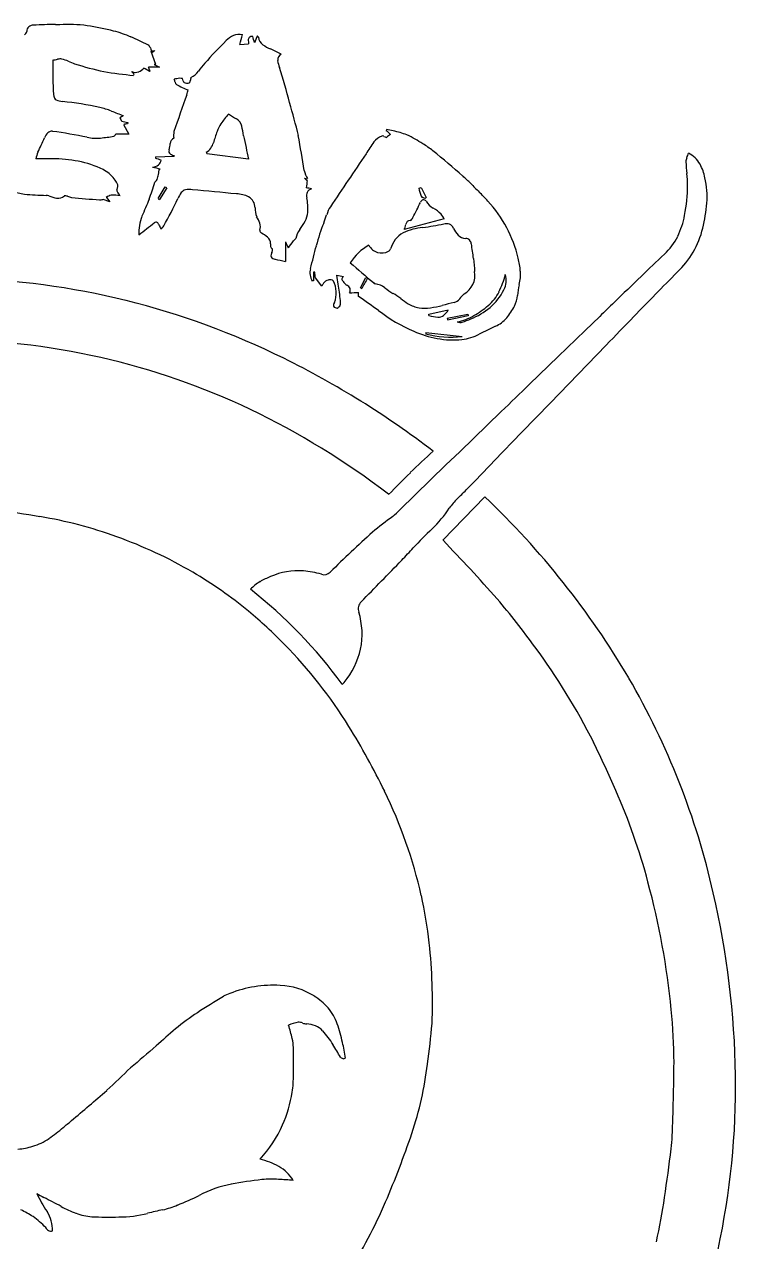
# Model space of a CAD drawing. Extents: x 0.45 to 8.09, y -8.91 to -0.36.
# Drawn here: x 2.126 to 2.915, y -7.688 to -6.339 of the extents above; entities that cross this region are included whole.
import ezdxf

# ---------------------------------------------------------------- set-up
doc = ezdxf.new("R2010")
doc.units = 0

msp = doc.modelspace()

# ---------------------------------------------------------------- linework, layer by layer
at = {"color": 7}
for p, q in [((2.2664, -6.3685), (2.2714, -6.3831)), ((2.3649, -6.3612), (2.3746, -6.3604)), ((2.276, -6.3863), (2.2639, -6.3863)), ((2.2358, -6.4402), (2.2319, -6.4424)), ((2.2418, -6.4605), (2.2277, -6.4605)), ((2.2362, -6.4499), (2.2418, -6.4605)), ((2.2716, -6.4858), (2.2924, -6.4849)), ((2.3746, -6.4884), (2.3285, -6.4823)), ((2.2756, -6.5006), (2.2767, -6.499)), ((2.2744, -6.5321), (2.2821, -6.519)), ((2.2839, -6.52), (2.276, -6.5331)), ((2.5662, -6.5198), (2.5716, -6.5308)), ((2.2208, -6.5355), (2.2133, -6.533)), ((2.217, -6.5307), (2.2208, -6.5355)), ((2.5915, -6.5545), (2.5472, -6.5664)), ((2.4157, -6.5802), (2.4157, -6.6018)), ((2.4467, -6.6232), (2.4452, -6.6234)), ((2.4467, -6.6135), (2.4467, -6.6232)), ((2.456, -6.629), (2.4489, -6.6201)), ((2.4987, -6.6309), (2.5048, -6.6195)), ((2.4968, -6.6405), (2.4968, -6.636)), ((2.5745, -6.6602), (2.5962, -6.6553)), ((2.5747, -6.6618), (2.5745, -6.6602)), ((2.5951, -6.6647), (2.618, -6.6602)), ((2.6184, -6.6622), (2.5955, -6.6669)), ((2.748, -6.6782), (2.7641, -6.6627)), ((2.7181, -6.707), (2.748, -6.6782)), ((2.5713, -6.6804), (2.6117, -6.6849)), ((2.7712, -6.6946), (2.7401, -6.7267)), ((2.6863, -6.7378), (2.7181, -6.707)), ((2.7401, -6.7267), (2.709, -6.7589)), ((2.709, -6.7589), (2.6779, -6.7911)), ((2.6091, -6.8128), (2.6549, -6.7681)), ((2.6779, -6.7911), (2.6472, -6.8228)), ((2.5936, -6.8273), (2.6091, -6.8128)), ((2.5425, -6.8771), (2.5936, -6.8273)), ((2.5903, -6.9107), (2.6367, -6.8627))]:
    msp.add_line(p, q, dxfattribs=at)
for centre, radius, start, end in [((2.1357, -6.3469), 0.00703, 84.6796, 180.4026), ((2.2459, -9.1774), 2.8397, 91.7201, 92.2114), ((2.1676, -6.2509), 0.0884, 265.5085, 268.6191), ((2.1752, -6.4732), 0.1342, 81.2406, 94.1374), ((2.1409, -6.6947), 0.3584, 76.4132, 81.2175), ((2.1237, -6.3459), 0.00509, 297.7385, 348.6988), ((2.1982, -6.4567), 0.1135, 66.0092, 76.2929), ((1.8979, -7.1335), 0.854, 64.6869, 66.0673), ((2.368, -6.3746), 0.0253, 113.6775, 135.7587), ((2.3646, -6.3678), 0.0177, 79.2124, 112.4719), ((-27.0703, 1.8036), 30.5467, 344.49702, 344.51813), ((2.3787, -6.3563), 0.00433, 141.3941, 184.3045), ((2.3788, -6.3576), 0.00522, 83.2955, 130.6477), ((-15.3797, -11.5957), 18.5169, 16.42698, 16.4492), ((15.8741, -11.7501), 14.5297, 158.18976, 158.22154), ((2.3817, -6.3553), 0.00445, 27.0798, 52.4913), ((2.3974, -6.352), 0.0118, 186.324, 234.6119), ((2.2594, -6.3672), 0.00675, 17.6137, 57.339), ((2.3348, -6.3386), 0.0739, 201.0594, 205.3059), ((0.8177, 8.7951), 15.2326, 275.45766, 275.47268), ((3.4656, -7.7801), 1.8499, 130.2449, 130.3431), ((2.9014, -6.9033), 0.7763, 135.2726, 137.8215), ((2.4625, -6.3537), 0.0881, 181.9289, 184.4085), ((2.4186, -6.3193), 0.0508, 236.5035, 247.3911), ((1.1093, -9.0128), 2.9442, 63.7626, 64.0193), ((2.1403, -6.2723), 0.1077, 279.235, 282.1305), ((2.9234, -6.3841), 0.7658, 179.5878, 180.5298), ((2.1657, -6.3894), 0.0121, 80.2997, 103.0458), ((2.1577, -6.4174), 0.0412, 65.4664, 75.9362), ((2.2017, -6.3207), 0.065, 245.5194, 252.1955), ((2.4497, -6.4877), 0.1626, 139.4591, 143.4613), ((2.4155, -6.379), 0.00844, 122.739, 180.8792), ((2.4359, -6.3753), 0.0292, 187.5615, 203.2295), ((2.9255, -6.3833), 0.768, 180.5854, 182.1325), ((2.2919, -6.0358), 0.3639, 252.3921, 257.6808), ((2.2879, -5.9389), 0.4584, 260.7547, 264.9109), ((2.2493, -6.3826), 0.00964, 244.4112, 291.7006), ((0.8569, -7.6581), 1.8794, 42.2627, 42.3811), ((1.4621, -6.1337), 0.8277, 341.5652, 341.6596), ((2.2449, -6.3743), 0.019, 294.6515, 316.2165), ((-4.6925, -17.8483), 13.4041, 58.73188, 58.7627), ((-23.1009, -16.6324), 27.356, 21.98722, 21.9963), ((1.3769, -5.6786), 1.1385, 321.2482, 321.3048), ((2.4281, -6.8049), 0.45, 110.3854, 110.5415), ((12.3503, 14.2978), 23.0071, 244.01532, 244.03131), ((2.3003, -6.3771), 0.0233, 296.8605, 323.8258), ((1.7633, -6.592), 0.6776, 14.2022, 17.6259), ((2.3065, -6.4627), 0.0645, 97.3192, 102.6987), ((2.2454, -6.4157), 0.0495, 14.797, 18.7751), ((2.2976, -6.4022), 0.00436, 191.5467, 230.3989), ((2.3487, -6.3074), 0.112, 241.2118, 248.5749), ((2.2983, -6.4111), 0.0124, 75.489, 90.1348), ((2.266, -6.411), 0.0374, 14.4013, 18.5968), ((2.3046, -6.4014), 0.00244, 188.1221, 233.7869), ((2.3067, -6.3967), 0.00754, 242.2449, 288.1102), ((2.3066, -6.4013), 0.00352, 313.1808, 356.7854), ((2.3646, -6.4096), 0.0551, 167.7313, 171.4842), ((2.1964, -6.4118), 0.0383, 180.0855, 190.1074), ((2.1645, -6.4175), 0.00588, 190.3282, 238.1397), ((2.1696, -6.4066), 0.0179, 242.5907, 266.5568), ((5.2143, -7.4562), 3.0882, 160.335, 161.1367), ((2.2011, -6.3817), 0.1108, 341.4571, 344.3415), ((2.1189, -6.87), 0.4483, 78.3253, 83.6441), ((2.1888, -6.5197), 0.0911, 68.2433, 76.7998), ((2.4811, -5.7842), 0.7003, 248.3376, 249.5033), ((1.8128, -6.6067), 0.6338, 13.1704, 16.5891), ((3.4687, -5.7392), 1.4228, 209.6219, 209.8053), ((3.4653, -0.9879), 5.5956, 257.2893, 257.3583), ((3.7914, -16.5899), 10.2586, 98.69459, 98.71954), ((2.3697, -6.4582), 0.1294, 175.4239, 176.0159), ((2.3967, -6.4793), 0.0608, 150.1936, 159.2171), ((2.4778, -6.5462), 0.1653, 139.2757, 144.0404), ((2.4234, -6.335), 0.1253, 235.5471, 240.2157), ((2.3546, -6.4548), 0.0129, 12.8752, 59.456), ((2.1613, -6.4692), 0.0136, 132.3464, 160.5621), ((2.1565, -6.4638), 0.00632, 82.5493, 133.7319), ((2.0604, -7.1396), 0.6889, 78.6874, 81.918), ((2.1936, -6.2776), 0.1881, 275.1843, 279.7255), ((2.2226, -6.4582), 0.00552, 299.9371, 335.9114), ((2.3161, -6.4618), 0.0245, 170.4224, 187.9077), ((2.4667, -6.5058), 0.1356, 159.2657, 164.7875), ((0.6852, -6.7773), 1.7132, 10.593, 10.948), ((9.2666, -5.0303), 7.0445, 191.72941, 191.94568), ((1.2238, -6.6818), 1.2259, 8.4798, 10.3152), ((2.5342, -6.488), 0.0278, 114.8754, 137.5343), ((2.5233, -6.4657), 0.00305, 59.718, 105.0898), ((12.7118, -8.6834), 10.4249, 167.65987, 167.66816), ((-4.5791, -14.5763), 10.7902, 48.77284, 48.80582), ((4.6091, -9.4234), 3.6179, 125.0335, 125.123), ((2.5037, -6.5873), 0.1341, 76.4743, 79.6416), ((2.5149, -6.5551), 0.1001, 69.2288, 78.3616), ((2.4827, -6.6025), 0.1564, 56.9627, 64.3549), ((1.9027, -6.3601), 0.2671, 333.1852, 336.9507), ((2.2062, -6.4144), 0.0508, 257.9554, 275.0025), ((2.2082, -6.4601), 0.0804, 347.1203, 352.2757), ((2.2954, -6.472), 0.00771, 118.2444, 172.1361), ((2.318, -6.4651), 0.0185, 302.2609, 343.9808), ((2.647, -6.5658), 0.1646, 144.1017, 149.6381), ((2.5426, -6.4248), 0.0422, 245.1173, 249.1832), ((2.5141, -6.5591), 0.103, 50.8385, 58.4798), ((2.2053, -6.5041), 0.0684, 159.9749, 166.4193), ((2.147, -8.01), 1.522, 89.6244, 90.3081), ((2.1565, -6.6505), 0.1625, 79.5736, 89.8131), ((3.487, -6.4971), 1.2154, 179.4702, 179.5408), ((-0.6788, -14.7636), 8.7864, 70.33585, 70.37922), ((2.2678, -6.4871), 0.0104, 312.342, 345.8971), ((2.2898, -6.4796), 0.00366, 154.3394, 240.6508), ((2.5029, -6.0388), 0.4932, 244.1769, 244.7403), ((2.5474, -6.3973), 0.2348, 200.8044, 201.2188), ((28.7541, -24.2497), 31.6968, 145.90733, 146.0349), ((2.1232, -7.0559), 0.7351, 48.2688, 51.6685), ((2.8723, -6.4916), 0.0126, 157.7637, 179.0745), ((2.7613, -6.448), 0.1067, 338.6799, 341.5964), ((2.8487, -6.5093), 0.0308, 29.9685, 63.3962), ((2.1672, -6.5912), 0.1022, 63.1775, 79.4552), ((2.1995, -6.5291), 0.0322, 35.6747, 64.6008), ((2.2658, -6.4807), 0.0167, 278.1929, 302.5034), ((3.5228, -0.8568), 5.7782, 257.45967, 257.54618), ((2.1776, -6.4856), 0.0991, 347.6487, 351.2959), ((2.4807, -6.4886), 0.046, 195.6717, 207.7282), ((3.0393, -6.4828), 0.1798, 182.7379, 186.8634), ((2.8258, -6.5203), 0.0562, 11.536, 28.074), ((2.1916, -6.537), 0.0433, 30.0424, 38.043), ((2.2233, -6.5183), 0.00652, 324.815, 27.4902), ((1.8418, -6.3802), 0.4494, 340.1465, 342.6724), ((2.2994, -6.5378), 0.0372, 136.0222, 140.2861), ((2.2443, -6.4994), 0.0311, 336.0601, 346.2483), ((0.5824, -8.6796), 2.8544, 49.4035, 49.4851), ((2.6115, -5.4011), 1.1221, 261.0404, 261.2051), ((15.067, -8.6497), 12.8068, 170.39219, 170.42793), ((2.4957, -6.64), 0.1768, 44.8544, 48.6419), ((3.6672, -5.4983), 1.459, 224.1905, 224.7149), ((2.7625, -6.5162), 0.099, 359.4219, 6.8826), ((2.7923, -6.5296), 0.0909, 355.282, 13.0424), ((2.1423, -6.4272), 0.1013, 252.8765, 260.7878), ((2.1645, -6.0202), 0.5085, 265.666, 268.3962), ((2.1494, -6.5403), 0.0118, 70.4465, 85.9189), ((2.1693, -6.4892), 0.043, 248.3082, 260.0854), ((2.1634, -6.5206), 0.0111, 262.1111, 309.449), ((2.1715, -6.5347), 0.00569, 65.0947, 101.2559), ((2.1857, -6.4988), 0.0329, 249.1549, 257.4105), ((2.2271, -6.5456), 0.018, 104.8525, 124.376), ((2.2225, -6.5863), 0.0581, 80.4148, 89.965), ((2.2321, -6.5224), 0.00357, 174.8903, 223.6179), ((2.1633, -6.569), 0.0796, 30.1442, 33.6828), ((2.6598, -5.8642), 0.7559, 240.0245, 240.1766), ((2.324, -6.5436), 0.03, 142.8433, 157.6062), ((2.3069, -6.5309), 0.00873, 103.7421, 141.5052), ((2.3094, -6.5452), 0.0232, 82.1929, 101.2189), ((2.0766, -9.2335), 2.7215, 83.9958, 85.0265), ((2.3596, -6.5632), 0.0364, 65.297, 87.3031), ((2.3678, -6.5424), 0.0141, 0.5597, 60.3413), ((1.4252, -11.6842), 5.2626, 78.8316, 78.8985), ((2.4496, -6.5287), 0.0105, 160.3735, 193.0657), ((2.4466, -6.5287), 0.00772, 105.6629, 153.2716), ((1.7346, -2.9368), 3.6782, 283.0233, 283.0669), ((2.6137, -6.5112), 0.051, 190.4271, 200.9544), ((2.5691, -6.5275), 0.00366, 212.6482, 251.1621), ((2.3561, -6.7969), 0.3864, 42.702, 44.7613), ((2.658, -6.5143), 0.2036, 349.6966, 359.181), ((2.352, -4.6362), 1.9026, 264.7666, 265.7067), ((2.2095, -6.5182), 0.0153, 270.2585, 284.2627), ((3.0492, -6.8772), 0.8569, 156.3014, 157.6766), ((3.4742, -4.4706), 2.3853, 239.801, 239.8471), ((1.7628, -6.2751), 0.5922, 330.9925, 334.2736), ((2.407, -6.5428), 0.0251, 178.711, 201.9645), ((2.3613, -6.5445), 0.0792, 357.9953, 9.7526), ((2.4978, -6.5615), 0.0382, 147.6715, 162.5238), ((2.2239, -6.3755), 0.3774, 331.9475, 334.7869), ((2.5689, -6.5373), 0.00378, 42.493, 163.537), ((2.5524, -6.5696), 0.0417, 64.1305, 68.0483), ((4.1396, -7.7607), 1.9928, 141.8908, 141.9388), ((2.5896, -6.5251), 0.0204, 208.4581, 240.1291), ((2.5587, -6.5795), 0.0423, 45.6225, 60.4931), ((2.5359, -6.6311), 0.1418, 13.4592, 42.7344), ((2.7061, -6.5221), 0.1775, 346.0817, 355.1585), ((2.3011, -6.5698), 0.0481, 158.0156, 183.1192), ((2.3545, -6.5704), 0.0344, 18.8375, 31.942), ((2.3799, -6.5275), 0.0647, 322.9966, 332.7279), ((2.4124, -6.544), 0.0282, 332.1657, 353.2268), ((2.3205, -6.5057), 0.1476, 338.7461, 342.541), ((2.554, -6.5614), 0.00497, 91.1293, 170.0689), ((2.5508, -6.5507), 0.00653, 297.8407, 339.7772), ((2.5525, -6.5753), 0.0442, 28.043, 36.003), ((2.7685, -6.534), 0.0913, 334.0959, 349.5017), ((3.2003, -7.7777), 1.5329, 127.355, 128.1633), ((2.2722, -6.561), 0.00274, 63.7735, 137.0263), ((2.2697, -6.5633), 0.006, 19.7133, 52.2991), ((2.4202, -6.4931), 0.1601, 205.2101, 206.9662), ((2.2636, -6.5496), 0.0213, 310.7226, 323.3174), ((2.3737, -6.5636), 0.0141, 345.4387, 17.664), ((2.3913, -6.5669), 0.00409, 182.8809, 236.4233), ((2.3669, -6.6116), 0.0468, 51.8849, 61.7652), ((2.4522, -6.5819), 0.0258, 143.104, 167.7936), ((2.6301, -6.6293), 0.1858, 157.8267, 165.9758), ((2.56, -6.5953), 0.0287, 118.7761, 165.059), ((2.5731, -6.6252), 0.0613, 94.8472, 116.0558), ((2.5356, -6.5595), 0.0135, 328.9976, 355.2291), ((2.516, -6.1846), 0.383, 277.7999, 281.3056), ((2.594, -6.5716), 0.0117, 72.7638, 104.3967), ((2.5941, -6.5683), 0.00857, 22.2306, 66.8824), ((2.628, -6.5536), 0.0284, 203.7886, 222.2762), ((2.7809, -6.541), 0.1004, 313.5982, 346.2576), ((2.3898, -6.5818), 0.00933, 357.9358, 49.43), ((2.4167, -6.5835), 0.0176, 175.5149, 185.4539), ((13.1175, -1.8464), 11.702, 203.86135, 203.89602), ((2.6391, -6.747), 0.2727, 141.9941, 143.9924), ((2.4181, -6.5699), 0.0111, 303.8965, 323.5968), ((1.2815, -6.2929), 1.2042, 344.7464, 345.9973), ((2.5349, -6.633), 0.056, 118.5032, 147.8635), ((2.5222, -6.5767), 0.0157, 206.9376, 298.9134), ((2.6155, -6.5645), 0.0118, 224.0652, 269.9939), ((2.6157, -6.582), 0.00572, 42.2398, 91.9084), ((2.6129, -6.5837), 0.00891, 8.6321, 38.3846), ((2.4217, -6.6195), 0.2035, 5.8876, 10.537), ((2.7906, -6.5444), 0.0669, 312.5343, 333.776), ((2.4026, -6.5847), 0.00351, 188.8215, 244.4041), ((2.4054, -6.5952), 0.00584, 144.8891, 194.0663), ((2.4046, -6.5932), 0.00597, 214.8562, 264.3153), ((2.3956, -6.5893), 0.00566, 333.0647, 14.6226), ((2.5274, -6.5857), 0.00536, 296.6817, 335.9143), ((3.8193, -7.6484), 1.4421, 132.9984, 134.415), ((2.5038, -6.1905), 0.4206, 256.2854, 257.9066), ((2.4615, -6.6141), 0.0187, 166.7288, 209.9366), ((10.2397, 2.3877), 11.8715, 229.23156, 229.39471), ((3.2804, -6.549), 0.6581, 184.3279, 185.5819), ((2.5899, -6.6188), 0.0864, 4.1629, 13.8831), ((2.0345, -7.4737), 0.8534, 76.1494, 88.6589), ((2.4656, -6.9152), 0.3022, 93.3233, 93.5827), ((-27.9191, -10.3761), 30.5994, 7.05064, 7.06318), ((2.4647, -6.6307), 0.00848, 99.322, 145.036), ((2.4651, -6.6276), 0.00561, 47.8043, 108.8448), ((2.4479, -6.6347), 0.0238, 358.8002, 28.255), ((8.041, 19.9547), 27.1488, 258.16405, 258.18029), ((1.3397, -6.7975), 1.1472, 8.5446, 9.0573), ((2.4835, -6.623), 0.0057, 126.4152, 160.3056), ((2.4832, -6.6202), 0.00518, 189.968, 227.0451), ((2.4923, -6.6158), 0.0151, 212.8197, 235.0933), ((14.9541, -13.758), 14.3487, 150.1694, 150.22116), ((4.9641, -1.7724), 5.4352, 243.0977, 243.1194), ((2.6023, -6.6173), 0.0234, 299.2714, 10.6459), ((2.5541, -6.5879), 0.1092, 334.2189, 344.8941), ((2.6399, -6.6228), 0.0206, 329.8498, 18.3609), ((2.6287, -6.6159), 0.0476, 345.9315, 4.0309), ((18.1068, -22.5127), 22.0595, 133.90227, 134.01014), ((5.9024, -9.653), 4.3074, 135.1218, 136.0368), ((2.5621, -6.6826), 0.1188, 151.4337, 153.1805), ((2.446, -6.6375), 0.0259, 337.6366, 5.1056), ((1.6772, -6.7489), 0.8062, 7.4079, 8.6967), ((2.4805, -6.6349), 0.00744, 24.7326, 64.3586), ((2.4819, -6.6335), 0.00565, 327.971, 17.8122), ((1.4746, 14.1384), 20.7996, 272.78886, 272.81679), ((5.2974, -1.4121), 5.9218, 241.79681, 241.81266), ((2.5164, -6.6222), 0.00451, 223.031, 256.8637), ((2.5138, -6.6452), 0.0186, 50.1094, 85.0739), ((2.5668, -6.5822), 0.0637, 229.8482, 239.9278), ((2.5081, -6.6893), 0.0585, 52.8157, 62.7385), ((2.6278, -6.656), 0.023, 127.6601, 145.8463), ((2.6097, -6.6145), 0.0476, 310.3786, 333.9652), ((2.6025, -6.6056), 0.0618, 310.319, 333.4718), ((2.7722, -6.6485), 0.0997, 167.8473, 174.7808), ((2.029, -7.4892), 0.8698, 63.7467, 76.039), ((2.4743, -6.6504), 0.00538, 145.2084, 191.3606), ((2.4728, -6.6489), 0.00453, 213.9741, 270.9394), ((2.4709, -6.6478), 0.00596, 289.3165, 336.5811), ((2.4661, -6.647), 0.0107, 342.3589, 10.7126), ((-1.3075, -12.0263), 6.5939, 54.5279, 54.76453), ((2.6492, -6.5033), 0.175, 232.8259, 236.1444), ((2.5679, -6.6231), 0.0302, 237.5106, 262.257), ((2.5669, -6.5707), 0.0829, 276.6336, 285.886), ((2.649, -6.86), 0.2177, 102.2925, 105.8433), ((2.6003, -6.6371), 0.0104, 283.2171, 325.0339), ((2.574, -6.5726), 0.1025, 299.521, 310.3937), ((2.609, -6.6206), 0.0679, 320.0475, 333.246), ((2.6391, -6.6362), 0.034, 333.7354, 354.532), ((23.9817, -28.5967), 30.517, 134.00683, 134.04883), ((2.6346, -6.5046), 0.1907, 232.674, 246.2877), ((2.5705, -6.6015), 0.052, 262.6225, 276.4999), ((2.5878, -6.6157), 0.0479, 254.096, 266.3401), ((2.5854, -6.6541), 0.00943, 266.3997, 306.6157), ((2.5754, -6.6436), 0.0239, 310.7463, 330.6787), ((2.9898, -6.58), 0.4037, 192.1146, 192.4342), ((2.5922, -6.6043), 0.066, 282.2203, 299.3494), ((17.957, -3.4057), 15.6805, 191.97875, 191.98617), ((2.5907, -6.5906), 0.0809, 292.1763, 309.8302), ((2.634, -6.6411), 0.0356, 294.1009, 319.3769), ((10.6346, -14.2684), 10.9177, 135.84268, 136.07465), ((2.6092, -6.6611), 0.0083, 248.5265, 287.5608), ((2.5762, -6.5595), 0.1151, 287.9925, 293.019), ((3.1236, -7.659), 1.094, 115.7367, 116.7862), ((2.0289, -7.5196), 0.8315, 77.3538, 89.7569), ((2.6108, -6.5524), 0.1374, 247.3492, 258.7183), ((2.7867, -6.7), 0.2163, 174.8069, 175.2737), ((2.5988, -6.5736), 0.112, 255.6681, 276.5859), ((2.6017, -6.5961), 0.0927, 258.9729, 275.9036), ((2.6036, -6.6285), 0.0603, 277.3185, 296.6177), ((2.0361, -7.4803), 0.7915, 64.5107, 77.2426), ((1.965, -7.6159), 1.0118, 52.6127, 63.6719), ((11.293, -15.6724), 12.4057, 133.9288, 134.1305), ((2.0023, -7.5477), 0.8669, 52.5068, 64.4124), ((4.0941, -8.4456), 2.2278, 132.8379, 133.733), ((13.5207, -17.3585), 15.1404, 135.90406, 136.07337), ((4.067, -8.374), 2.1574, 134.5278, 135.4308), ((2.6496, -6.9103), 0.0629, 133.699, 146.194), ((2.1553, -6.3947), 0.6513, 313.8056, 315.0305), ((1.9999, -7.5325), 0.9243, 30.4968, 46.4455), ((1.9086, -8.2903), 1.4251, 80.5191, 82.4996), ((2.4727, -6.8106), 0.0964, 310.0285, 316.3641), ((2.4819, -6.7983), 0.1387, 313.9684, 326.3072), ((2.0709, -7.3331), 0.4543, 69.6968, 80.8272), ((2.7577, -7.1992), 0.3857, 125.3143, 129.5615), ((2.0611, -7.3763), 0.4983, 59.662, 70.3667), ((3.9953, -8.5154), 2.1918, 132.5896, 134.275), ((3.0803, -7.4192), 0.7236, 133.9368, 136.2892), ((2.0793, -6.49), 0.6424, 316.4286, 318.0841), ((0.662, -8.7537), 2.6674, 41.8013, 43.7032), ((-4.2658, -0.3216), 9.4916, 315.46101, 315.85044), ((2.0732, -7.3544), 0.4733, 50.454, 59.5846), ((2.4299, -7.0198), 0.0753, 85.7426, 114.1554), ((2.4237, -7.0625), 0.1184, 74.4216, 84.2681), ((2.4586, -6.94), 0.00898, 249.2668, 317.0561), ((2.4092, -6.9948), 0.0439, 119.758, 137.3316), ((2.4381, -7.0463), 0.1029, 112.2507, 119.5049), ((2.0395, -7.3927), 0.5447, 36.2856, 51.7327), ((1.9047, -7.6037), 0.9749, 36.1164, 40.0965), ((2.5066, -6.9866), 0.0103, 132.5642, 201.7588), ((2.0646, -7.3667), 0.4882, 44.2155, 50.5956), ((2.4183, -7.0146), 0.0823, 348.2425, 17.0921), ((2.0403, -7.394), 0.5247, 31.8584, 44.4994), ((2.1077, -7.4616), 0.7272, 26.6902, 36.5075), ((2.4101, -7.0108), 0.0912, 320.9358, 346.9794), ((2.4669, -7.0556), 0.0189, 308.4986, 317.9048), ((2.0703, -7.4868), 0.8404, 12.7246, 30.2465), ((1.7456, -7.5727), 0.8693, 26.1913, 31.6115), ((1.806, -7.6063), 1.0617, 23.19, 26.3535), ((2.0379, -7.4257), 0.5421, 12.9151, 25.885), ((2.1327, -7.4734), 0.7092, 15.0261, 23.7139), ((2.0131, -7.5093), 0.8339, 5.3813, 15.273), ((2.0644, -7.4147), 0.5139, 6.4289, 12.3846), ((1.9492, -7.5193), 0.9657, 0.9055, 13.0259), ((2.0601, -7.4168), 0.5184, 1.5846, 6.6076), ((2.4021, -7.5344), 0.1304, 86.6147, 111.6314), ((2.4067, -7.4804), 0.0762, 57.7803, 87.6333), ((2.1222, -7.4237), 0.4565, 357.1457, 2.6614), ((2.7589, -8.1023), 0.8002, 120.9943, 123.4338), ((2.3684, -7.4564), 0.0456, 108.4192, 118.2627), ((2.4085, -7.4778), 0.073, 41.8099, 57.8735), ((2.5158, -7.7298), 0.3554, 123.8128, 128.6754), ((2.4246, -7.4629), 0.0511, 18.3041, 41.4902), ((2.2121, -7.4944), 0.6345, 0.4218, 5.7306), ((2.4383, -7.4919), 0.0477, 100.4061, 113.7308), ((2.4297, -7.4594), 0.0144, 70.6887, 89.8738), ((2.441, -7.4269), 0.0201, 250.8997, 264.8385), ((2.4386, -7.4727), 0.0258, 44.8518, 88.6109), ((2.2296, -7.5271), 0.2564, 13.4592, 18.2247), ((1.7711, -7.3772), 0.8101, 351.9024, 355.099), ((2.7844, -8.0285), 0.7568, 130.416, 132.5772), ((2.1182, -7.5394), 0.3144, 14.0339, 16.8506), ((2.394, -7.5137), 0.0864, 30.5334, 43.2555), ((3.6121, -9.0605), 2.0786, 130.1303, 131.1623), ((2.3762, -7.4737), 0.0482, 0.7294, 12.6264), ((1.475, -7.4887), 0.9495, 359.1271, 0.9392), ((-0.5009, -9.2557), 3.4649, 30.7557, 31.0252), ((2.1939, -7.5273), 0.2913, 8.4129, 11.8645), ((2.4828, -7.4766), 0.00938, 229.5313, 255.4906), ((6.5789, -13.5806), 7.3447, 123.90407, 123.91879), ((-0.3485, -4.7749), 3.758, 313.0637, 313.6176), ((2.1976, -7.4469), 0.3781, 341.2845, 353.2443), ((0.2571, -7.4676), 2.5895, 357.709, 359.5097), ((2.3043, -7.5058), 0.1201, 351.9382, 1.2772), ((2.0649, -7.516), 0.8499, 347.7061, 0.8052), ((0.4577, -5.4938), 2.6842, 309.8649, 310.9666), ((2.2776, -7.4991), 0.1475, 336.0832, 350.8141), ((1.8205, -7.1482), 0.541, 310.1351, 311.3918), ((2.0347, -7.4029), 0.2081, 304.7673, 310.2623), ((2.2808, -7.4994), 0.1445, 317.6553, 335.6944), ((1.5497, -7.2274), 1.0622, 336.8953, 341.2878), ((2.1136, -7.5163), 0.0696, 274.4305, 288.2181), ((2.1187, -7.5237), 0.0611, 285.8825, 304.6717), ((2.7058, -7.5675), 0.1388, 352.63, 358.5188), ((0.6667, -7.3114), 2.1939, 351.402, 352.8271), ((2.3656, -7.6843), 0.0902, 61.7827, 75.8993), ((2.3874, -7.6422), 0.0428, 30.8069, 60.8882), ((2.4672, -8.2386), 0.6241, 97.1475, 100.3041), ((2.3998, -7.742), 0.1231, 86.2749, 94.7643), ((2.3888, -8.0036), 0.3849, 84.7156, 87.1677), ((2.2376, -7.4742), 0.1881, 238.7227, 241.4388), ((2.3158, -7.5485), 0.196, 206.1728, 212.8857), ((2.3781, -7.7452), 0.1227, 100.54, 118.347), ((1.706, -8.5409), 1.0039, 62.6631, 63.8989), ((2.2288, -7.5377), 0.1275, 240.9711, 249.1002), ((2.2574, -7.5573), 0.0982, 283.0831, 293.1685), ((2.142, -7.264), 0.4134, 291.876, 295.4786), ((2.0193, -7.4253), 0.5526, 327.4207, 336.6584), ((2.1397, -7.5369), 0.7038, 347.582, 351.6278), ((2.0332, -7.8289), 0.1972, 58.6644, 63.1898), ((2.0746, -7.7448), 0.1042, 43.8479, 54.0624), ((2.1282, -7.6715), 0.0284, 12.8697, 35.7262), ((2.2055, -7.5986), 0.0622, 249.1613, 265.7549), ((2.218, -7.1846), 0.4764, 267.9443, 271.5578), ((2.2312, -7.5322), 0.1286, 269.8683, 284.198), ((3.6032, -13.3555), 5.8542, 103.06732, 103.23624), ((2.1932, -7.6336), 0.0585, 221.904, 226.1734), ((2.1555, -7.6723), 0.00444, 230.9168, 293.5991), ((2.0905, -7.6794), 0.0669, 2.637, 12.2911)]:
    msp.add_arc(centre, radius, start, end, dxfattribs=at)

doc.saveas('drawing.dxf')
